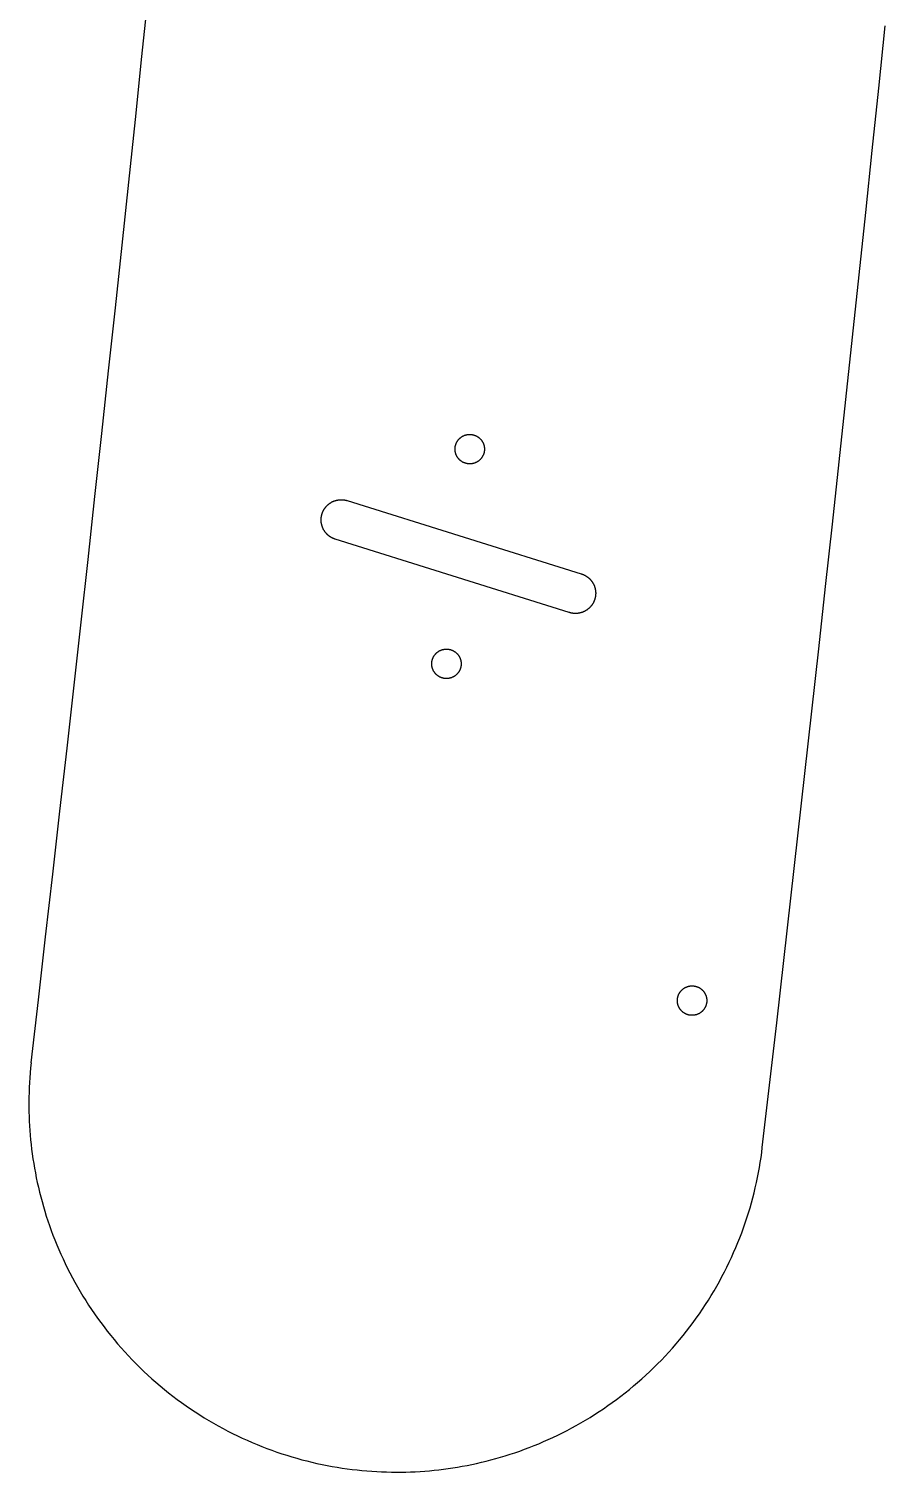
# Model space of a CAD drawing. Extents: x 50 to 1155, y -2400 to -33.
# Drawn here: x 279.1 to 511.8, y -1821.3 to -1429.2 of the extents above; entities that cross this region are included whole.
import ezdxf

# ---------------------------------------------------------------- set-up
doc = ezdxf.new("R2010")
doc.units = 0
doc.layers.get('0').update_dxf_attribs({"color": 18, "linetype": 'CONTINUOUS'})

msp = doc.modelspace()

# ---------------------------------------------------------------- linework, layer by layer
at = {"color": 18}
for p, q in [((365.595, -1557.3596), (429.2153, -1577.2805)), ((425.9277, -1587.777), (362.3083, -1567.856))]:
    msp.add_line(p, q, dxfattribs=at)
for points in [[(279.738, -1710.13, 0), (281.714, -1693.03, 0), (283.676, -1675.93, 0), (285.626, -1658.83, 0), (287.564, -1641.73, 0), (289.489, -1624.64, 0), (291.402, -1607.54, 0), (293.302, -1590.45, 0), (295.189, -1573.36, 0), (297.065, -1556.28, 0), (298.927, -1539.19, 0), (300.778, -1522.11, 0), (302.615, -1505.03, 0), (304.441, -1487.96, 0), (306.253, -1470.88, 0), (308.054, -1453.81, 0), (309.842, -1436.74, 0), (311.618, -1419.68, 0)], [(478.409, -1733.15, 0), (480.366, -1716.2, 0), (482.311, -1699.25, 0), (484.244, -1682.31, 0), (486.165, -1665.37, 0), (488.074, -1648.43, 0), (489.97, -1631.49, 0), (491.854, -1614.55, 0), (493.726, -1597.62, 0), (495.586, -1580.69, 0), (497.434, -1563.76, 0), (499.27, -1546.84, 0), (501.093, -1529.91, 0), (502.904, -1512.99, 0), (504.704, -1496.07, 0), (506.491, -1479.15, 0), (508.266, -1462.24, 0), (510.029, -1445.33, 0), (511.78, -1428.42, 0)], [(398.561, -1539.42, 0), (398.64, -1539.41, 0), (398.719, -1539.41, 0), (398.8, -1539.4, 0), (398.881, -1539.4, 0), (398.962, -1539.4, 0), (399.045, -1539.41, 0), (399.127, -1539.41, 0), (399.211, -1539.41, 0), (399.294, -1539.42, 0), (399.378, -1539.43, 0), (399.463, -1539.44, 0), (399.547, -1539.45, 0), (399.632, -1539.47, 0), (399.717, -1539.49, 0), (399.802, -1539.5, 0), (399.887, -1539.52, 0), (399.972, -1539.55, 0), (400.057, -1539.57, 0), (400.142, -1539.6, 0), (400.227, -1539.63, 0), (400.311, -1539.66, 0), (400.395, -1539.69, 0), (400.478, -1539.72, 0), (400.561, -1539.76, 0), (400.643, -1539.8, 0), (400.725, -1539.84, 0), (400.806, -1539.88, 0), (400.886, -1539.93, 0), (400.965, -1539.97, 0), (401.043, -1540.02, 0), (401.12, -1540.07, 0), (401.197, -1540.12, 0), (401.272, -1540.17, 0), (401.346, -1540.23, 0), (401.418, -1540.29, 0), (401.489, -1540.35, 0), (401.559, -1540.41, 0), (401.628, -1540.47, 0), (401.695, -1540.53, 0), (401.76, -1540.6, 0), (401.824, -1540.66, 0), (401.886, -1540.73, 0), (401.947, -1540.8, 0), (402.006, -1540.87, 0), (402.063, -1540.94, 0), (402.118, -1541.01, 0), (402.171, -1541.09, 0), (402.223, -1541.16, 0), (402.273, -1541.24, 0), (402.321, -1541.31, 0), (402.367, -1541.39, 0), (402.411, -1541.47, 0), (402.453, -1541.55, 0), (402.493, -1541.63, 0), (402.532, -1541.71, 0), (402.568, -1541.79, 0), (402.603, -1541.87, 0), (402.635, -1541.95, 0), (402.666, -1542.03, 0), (402.694, -1542.11, 0), (402.721, -1542.19, 0), (402.746, -1542.27, 0), (402.769, -1542.35, 0), (402.79, -1542.43, 0), (402.81, -1542.51, 0), (402.827, -1542.6, 0), (402.843, -1542.68, 0), (402.857, -1542.76, 0), (402.869, -1542.84, 0), (402.88, -1542.92, 0), (402.889, -1543, 0), (402.896, -1543.07, 0), (402.902, -1543.15, 0), (402.906, -1543.23, 0), (402.908, -1543.31, 0), (402.909, -1543.39, 0), (402.909, -1543.48, 0), (402.906, -1543.56, 0), (402.902, -1543.64, 0), (402.896, -1543.73, 0), (402.889, -1543.81, 0), (402.879, -1543.89, 0), (402.868, -1543.98, 0), (402.855, -1544.06, 0), (402.84, -1544.15, 0), (402.823, -1544.23, 0), (402.804, -1544.32, 0), (402.783, -1544.4, 0), (402.76, -1544.49, 0), (402.735, -1544.57, 0), (402.708, -1544.66, 0), (402.679, -1544.74, 0), (402.648, -1544.83, 0), (402.615, -1544.91, 0), (402.58, -1544.99, 0), (402.543, -1545.08, 0), (402.504, -1545.16, 0), (402.463, -1545.24, 0), (402.42, -1545.32, 0), (402.376, -1545.4, 0), (402.329, -1545.48, 0), (402.28, -1545.56, 0), (402.23, -1545.63, 0), (402.178, -1545.71, 0), (402.124, -1545.78, 0), (402.068, -1545.86, 0), (402.01, -1545.93, 0), (401.951, -1546, 0), (401.89, -1546.07, 0), (401.828, -1546.14, 0), (401.764, -1546.2, 0), (401.699, -1546.27, 0), (401.632, -1546.33, 0), (401.564, -1546.4, 0), (401.495, -1546.46, 0), (401.424, -1546.51, 0), (401.352, -1546.57, 0), (401.28, -1546.63, 0), (401.206, -1546.68, 0), (401.131, -1546.73, 0), (401.055, -1546.78, 0), (400.979, -1546.83, 0), (400.901, -1546.87, 0), (400.823, -1546.92, 0), (400.745, -1546.96, 0), (400.666, -1547, 0), (400.586, -1547.03, 0), (400.506, -1547.07, 0), (400.425, -1547.1, 0), (400.345, -1547.14, 0), (400.264, -1547.17, 0), (400.183, -1547.19, 0), (400.102, -1547.22, 0), (400.02, -1547.25, 0), (399.939, -1547.27, 0), (399.858, -1547.29, 0), (399.777, -1547.31, 0), (399.696, -1547.32, 0), (399.616, -1547.34, 0), (399.536, -1547.35, 0), (399.456, -1547.37, 0), (399.376, -1547.38, 0), (399.297, -1547.38, 0), (399.219, -1547.39, 0), (399.139, -1547.4, 0), (399.059, -1547.4, 0), (398.979, -1547.4, 0), (398.897, -1547.4, 0), (398.815, -1547.4, 0), (398.733, -1547.4, 0), (398.65, -1547.39, 0), (398.566, -1547.39, 0), (398.483, -1547.38, 0), (398.398, -1547.37, 0), (398.314, -1547.36, 0), (398.229, -1547.34, 0), (398.144, -1547.33, 0), (398.059, -1547.31, 0), (397.974, -1547.29, 0), (397.889, -1547.27, 0), (397.804, -1547.25, 0), (397.719, -1547.22, 0), (397.634, -1547.19, 0), (397.55, -1547.16, 0), (397.466, -1547.13, 0), (397.382, -1547.1, 0), (397.299, -1547.06, 0), (397.217, -1547.03, 0), (397.135, -1546.99, 0), (397.053, -1546.95, 0), (396.973, -1546.9, 0), (396.893, -1546.86, 0), (396.815, -1546.81, 0), (396.737, -1546.76, 0), (396.66, -1546.71, 0), (396.584, -1546.66, 0), (396.51, -1546.6, 0), (396.437, -1546.55, 0), (396.365, -1546.49, 0), (396.294, -1546.43, 0), (396.225, -1546.37, 0), (396.157, -1546.31, 0), (396.091, -1546.24, 0), (396.027, -1546.18, 0), (395.963, -1546.11, 0), (395.902, -1546.04, 0), (395.842, -1545.97, 0), (395.784, -1545.9, 0), (395.728, -1545.83, 0), (395.674, -1545.75, 0), (395.621, -1545.68, 0), (395.57, -1545.61, 0), (395.522, -1545.53, 0), (395.475, -1545.45, 0), (395.43, -1545.38, 0), (395.386, -1545.3, 0), (395.345, -1545.22, 0), (395.306, -1545.14, 0), (395.269, -1545.06, 0), (395.233, -1544.98, 0), (395.2, -1544.9, 0), (395.168, -1544.82, 0), (395.138, -1544.74, 0), (395.111, -1544.66, 0), (395.085, -1544.57, 0), (395.061, -1544.49, 0), (395.039, -1544.41, 0), (395.019, -1544.33, 0), (395, -1544.25, 0), (394.984, -1544.17, 0), (394.969, -1544.09, 0), (394.956, -1544.01, 0), (394.944, -1543.93, 0), (394.934, -1543.85, 0), (394.926, -1543.77, 0), (394.92, -1543.69, 0), (394.915, -1543.61, 0), (394.911, -1543.53, 0), (394.91, -1543.45, 0), (394.91, -1543.37, 0), (394.911, -1543.29, 0), (394.914, -1543.21, 0), (394.919, -1543.12, 0), (394.926, -1543.04, 0), (394.935, -1542.96, 0), (394.945, -1542.87, 0), (394.957, -1542.79, 0), (394.971, -1542.7, 0), (394.987, -1542.62, 0), (395.005, -1542.53, 0), (395.025, -1542.45, 0), (395.047, -1542.36, 0), (395.071, -1542.28, 0), (395.097, -1542.19, 0), (395.125, -1542.11, 0), (395.155, -1542.02, 0), (395.187, -1541.94, 0), (395.221, -1541.86, 0), (395.257, -1541.77, 0), (395.295, -1541.69, 0), (395.335, -1541.61, 0), (395.377, -1541.53, 0), (395.42, -1541.45, 0), (395.466, -1541.37, 0), (395.514, -1541.29, 0), (395.563, -1541.21, 0), (395.615, -1541.13, 0), (395.668, -1541.06, 0), (395.723, -1540.99, 0), (395.779, -1540.91, 0), (395.838, -1540.84, 0), (395.898, -1540.77, 0), (395.959, -1540.7, 0), (396.022, -1540.63, 0), (396.087, -1540.57, 0), (396.153, -1540.5, 0), (396.221, -1540.44, 0), (396.289, -1540.38, 0), (396.359, -1540.32, 0), (396.43, -1540.26, 0), (396.503, -1540.21, 0), (396.576, -1540.15, 0), (396.65, -1540.1, 0), (396.726, -1540.05, 0), (396.802, -1540, 0), (396.879, -1539.96, 0), (396.956, -1539.91, 0), (397.035, -1539.87, 0), (397.114, -1539.83, 0), (397.193, -1539.79, 0), (397.273, -1539.75, 0), (397.353, -1539.72, 0), (397.434, -1539.69, 0), (397.514, -1539.65, 0), (397.595, -1539.62, 0), (397.677, -1539.6, 0), (397.758, -1539.57, 0), (397.839, -1539.55, 0), (397.92, -1539.53, 0), (398.001, -1539.51, 0), (398.082, -1539.49, 0), (398.163, -1539.47, 0), (398.243, -1539.46, 0), (398.323, -1539.45, 0), (398.403, -1539.44, 0), (398.482, -1539.43, 0), (398.561, -1539.42, 0)], [(362.308, -1567.86, 0), (362.217, -1567.83, 0), (362.127, -1567.79, 0), (362.037, -1567.76, 0), (361.947, -1567.72, 0), (361.857, -1567.69, 0), (361.768, -1567.65, 0), (361.679, -1567.61, 0), (361.591, -1567.56, 0), (361.504, -1567.52, 0), (361.417, -1567.47, 0), (361.331, -1567.43, 0), (361.245, -1567.38, 0), (361.161, -1567.33, 0), (361.077, -1567.27, 0), (360.994, -1567.22, 0), (360.912, -1567.16, 0), (360.83, -1567.11, 0), (360.75, -1567.05, 0), (360.671, -1566.99, 0), (360.593, -1566.93, 0), (360.516, -1566.87, 0), (360.44, -1566.8, 0), (360.365, -1566.74, 0), (360.292, -1566.67, 0), (360.22, -1566.6, 0), (360.149, -1566.53, 0), (360.079, -1566.46, 0), (360.011, -1566.39, 0), (359.944, -1566.32, 0), (359.878, -1566.24, 0), (359.814, -1566.17, 0), (359.751, -1566.09, 0), (359.69, -1566.02, 0), (359.63, -1565.94, 0), (359.572, -1565.86, 0), (359.516, -1565.78, 0), (359.46, -1565.7, 0), (359.407, -1565.62, 0), (359.355, -1565.54, 0), (359.305, -1565.45, 0), (359.256, -1565.37, 0), (359.209, -1565.29, 0), (359.163, -1565.2, 0), (359.119, -1565.12, 0), (359.077, -1565.03, 0), (359.036, -1564.95, 0), (358.997, -1564.86, 0), (358.96, -1564.77, 0), (358.924, -1564.69, 0), (358.89, -1564.6, 0), (358.857, -1564.51, 0), (358.826, -1564.43, 0), (358.797, -1564.34, 0), (358.769, -1564.25, 0), (358.743, -1564.17, 0), (358.719, -1564.08, 0), (358.696, -1563.99, 0), (358.674, -1563.9, 0), (358.654, -1563.82, 0), (358.636, -1563.73, 0), (358.619, -1563.64, 0), (358.603, -1563.56, 0), (358.589, -1563.47, 0), (358.577, -1563.38, 0), (358.565, -1563.3, 0), (358.556, -1563.21, 0), (358.547, -1563.13, 0), (358.54, -1563.04, 0), (358.534, -1562.96, 0), (358.53, -1562.87, 0), (358.527, -1562.79, 0), (358.525, -1562.7, 0), (358.525, -1562.61, 0), (358.526, -1562.52, 0), (358.528, -1562.44, 0), (358.532, -1562.35, 0), (358.537, -1562.26, 0), (358.544, -1562.17, 0), (358.552, -1562.08, 0), (358.562, -1561.99, 0), (358.574, -1561.9, 0), (358.587, -1561.81, 0), (358.601, -1561.72, 0), (358.618, -1561.62, 0), (358.635, -1561.53, 0), (358.655, -1561.44, 0), (358.676, -1561.35, 0), (358.699, -1561.26, 0), (358.723, -1561.17, 0), (358.749, -1561.08, 0), (358.777, -1560.98, 0), (358.806, -1560.89, 0), (358.837, -1560.8, 0), (358.87, -1560.71, 0), (358.905, -1560.62, 0), (358.941, -1560.53, 0), (358.979, -1560.44, 0), (359.018, -1560.35, 0), (359.059, -1560.26, 0), (359.102, -1560.18, 0), (359.147, -1560.09, 0), (359.193, -1560, 0), (359.241, -1559.92, 0), (359.29, -1559.83, 0), (359.341, -1559.75, 0), (359.394, -1559.66, 0), (359.448, -1559.58, 0), (359.503, -1559.5, 0), (359.561, -1559.42, 0), (359.619, -1559.34, 0), (359.679, -1559.26, 0), (359.741, -1559.18, 0), (359.804, -1559.1, 0), (359.868, -1559.03, 0), (359.934, -1558.95, 0), (360.001, -1558.88, 0), (360.069, -1558.81, 0), (360.139, -1558.74, 0), (360.21, -1558.67, 0), (360.282, -1558.6, 0), (360.355, -1558.53, 0), (360.429, -1558.47, 0), (360.504, -1558.41, 0), (360.58, -1558.34, 0), (360.657, -1558.28, 0), (360.735, -1558.22, 0), (360.814, -1558.16, 0), (360.894, -1558.11, 0), (360.975, -1558.05, 0), (361.056, -1558, 0), (361.138, -1557.95, 0), (361.221, -1557.9, 0), (361.304, -1557.85, 0), (361.388, -1557.8, 0), (361.472, -1557.76, 0), (361.557, -1557.72, 0), (361.642, -1557.67, 0), (361.728, -1557.63, 0), (361.814, -1557.59, 0), (361.901, -1557.56, 0), (361.987, -1557.52, 0), (362.074, -1557.49, 0), (362.161, -1557.46, 0), (362.248, -1557.43, 0), (362.336, -1557.4, 0), (362.423, -1557.37, 0), (362.51, -1557.34, 0), (362.597, -1557.32, 0), (362.685, -1557.3, 0), (362.772, -1557.28, 0), (362.859, -1557.26, 0), (362.945, -1557.24, 0), (363.032, -1557.22, 0), (363.118, -1557.21, 0), (363.204, -1557.19, 0), (363.29, -1557.18, 0), (363.376, -1557.17, 0), (363.461, -1557.16, 0), (363.545, -1557.15, 0)], [(363.545, -1557.15, 0), (363.566, -1557.15, 0), (363.586, -1557.15, 0), (363.607, -1557.15, 0), (363.627, -1557.14, 0), (363.648, -1557.14, 0), (363.668, -1557.14, 0), (363.689, -1557.14, 0), (363.71, -1557.14, 0), (363.73, -1557.14, 0), (363.751, -1557.14, 0), (363.772, -1557.14, 0), (363.793, -1557.14, 0), (363.813, -1557.13, 0), (363.834, -1557.13, 0), (363.855, -1557.13, 0), (363.876, -1557.13, 0), (363.897, -1557.13, 0), (363.918, -1557.13, 0), (363.939, -1557.13, 0), (363.96, -1557.13, 0), (363.981, -1557.13, 0), (364.002, -1557.13, 0), (364.023, -1557.13, 0), (364.045, -1557.13, 0), (364.066, -1557.13, 0), (364.087, -1557.13, 0), (364.108, -1557.13, 0), (364.13, -1557.13, 0), (364.151, -1557.13, 0), (364.172, -1557.13, 0), (364.194, -1557.13, 0), (364.215, -1557.13, 0), (364.237, -1557.13, 0), (364.258, -1557.14, 0), (364.279, -1557.14, 0), (364.301, -1557.14, 0), (364.323, -1557.14, 0), (364.344, -1557.14, 0), (364.366, -1557.14, 0), (364.387, -1557.14, 0), (364.409, -1557.14, 0), (364.431, -1557.15, 0), (364.452, -1557.15, 0), (364.474, -1557.15, 0), (364.496, -1557.15, 0), (364.517, -1557.15, 0), (364.539, -1557.15, 0), (364.561, -1557.16, 0), (364.583, -1557.16, 0), (364.604, -1557.16, 0), (364.626, -1557.16, 0), (364.648, -1557.17, 0), (364.67, -1557.17, 0), (364.692, -1557.17, 0), (364.714, -1557.17, 0), (364.736, -1557.18, 0), (364.757, -1557.18, 0), (364.779, -1557.18, 0), (364.801, -1557.19, 0), (364.823, -1557.19, 0), (364.845, -1557.19, 0), (364.867, -1557.2, 0), (364.889, -1557.2, 0), (364.911, -1557.2, 0), (364.933, -1557.21, 0), (364.955, -1557.21, 0), (364.977, -1557.21, 0), (364.999, -1557.22, 0), (365.021, -1557.22, 0), (365.043, -1557.23, 0), (365.065, -1557.23, 0), (365.087, -1557.23, 0), (365.109, -1557.24, 0), (365.132, -1557.24, 0), (365.154, -1557.25, 0), (365.176, -1557.25, 0), (365.198, -1557.26, 0), (365.22, -1557.26, 0), (365.242, -1557.27, 0), (365.264, -1557.27, 0), (365.286, -1557.28, 0), (365.308, -1557.28, 0), (365.33, -1557.29, 0), (365.352, -1557.29, 0), (365.374, -1557.3, 0), (365.396, -1557.3, 0), (365.419, -1557.31, 0), (365.441, -1557.32, 0), (365.463, -1557.32, 0), (365.485, -1557.33, 0), (365.507, -1557.33, 0), (365.529, -1557.34, 0), (365.551, -1557.35, 0), (365.573, -1557.35, 0), (365.595, -1557.36, 0)], [(429.215, -1577.28, 0), (429.291, -1577.3, 0), (429.366, -1577.33, 0), (429.442, -1577.35, 0), (429.517, -1577.38, 0), (429.592, -1577.41, 0), (429.666, -1577.44, 0), (429.741, -1577.47, 0), (429.815, -1577.5, 0), (429.888, -1577.53, 0), (429.962, -1577.57, 0), (430.035, -1577.6, 0), (430.108, -1577.64, 0), (430.18, -1577.67, 0), (430.252, -1577.71, 0), (430.323, -1577.75, 0), (430.394, -1577.79, 0), (430.465, -1577.83, 0), (430.534, -1577.88, 0), (430.604, -1577.92, 0), (430.672, -1577.97, 0), (430.74, -1578.01, 0), (430.808, -1578.06, 0), (430.874, -1578.11, 0), (430.94, -1578.15, 0), (431.006, -1578.2, 0), (431.07, -1578.26, 0), (431.134, -1578.31, 0), (431.197, -1578.36, 0), (431.259, -1578.41, 0), (431.321, -1578.47, 0), (431.381, -1578.53, 0), (431.441, -1578.58, 0), (431.5, -1578.64, 0), (431.558, -1578.7, 0), (431.615, -1578.76, 0), (431.671, -1578.82, 0), (431.726, -1578.88, 0), (431.78, -1578.94, 0), (431.833, -1579, 0), (431.886, -1579.06, 0), (431.937, -1579.13, 0), (431.987, -1579.19, 0), (432.036, -1579.26, 0), (432.084, -1579.32, 0), (432.131, -1579.39, 0), (432.177, -1579.45, 0), (432.222, -1579.52, 0), (432.266, -1579.59, 0), (432.309, -1579.66, 0), (432.35, -1579.72, 0), (432.391, -1579.79, 0), (432.43, -1579.86, 0), (432.468, -1579.93, 0), (432.506, -1580, 0), (432.542, -1580.07, 0), (432.577, -1580.14, 0), (432.611, -1580.21, 0), (432.643, -1580.29, 0), (432.675, -1580.36, 0), (432.705, -1580.43, 0), (432.735, -1580.5, 0), (432.763, -1580.57, 0), (432.79, -1580.64, 0), (432.816, -1580.72, 0), (432.841, -1580.79, 0), (432.865, -1580.86, 0), (432.888, -1580.93, 0), (432.909, -1581.01, 0), (432.93, -1581.08, 0), (432.95, -1581.15, 0), (432.968, -1581.22, 0), (432.985, -1581.29, 0), (433.002, -1581.37, 0), (433.017, -1581.44, 0), (433.031, -1581.51, 0), (433.045, -1581.58, 0), (433.057, -1581.65, 0), (433.068, -1581.72, 0), (433.078, -1581.8, 0), (433.088, -1581.87, 0), (433.096, -1581.94, 0), (433.103, -1582.01, 0), (433.11, -1582.08, 0), (433.115, -1582.15, 0), (433.12, -1582.22, 0), (433.124, -1582.29, 0), (433.127, -1582.36, 0), (433.129, -1582.43, 0), (433.13, -1582.51, 0), (433.13, -1582.58, 0), (433.129, -1582.65, 0), (433.127, -1582.72, 0), (433.124, -1582.8, 0), (433.12, -1582.87, 0), (433.115, -1582.95, 0), (433.11, -1583.02, 0), (433.103, -1583.1, 0), (433.095, -1583.17, 0), (433.085, -1583.25, 0), (433.075, -1583.32, 0), (433.064, -1583.4, 0), (433.052, -1583.47, 0), (433.038, -1583.55, 0), (433.024, -1583.62, 0), (433.008, -1583.7, 0), (432.991, -1583.77, 0), (432.973, -1583.85, 0), (432.954, -1583.93, 0), (432.934, -1584, 0), (432.913, -1584.08, 0), (432.89, -1584.15, 0), (432.867, -1584.23, 0), (432.842, -1584.3, 0), (432.816, -1584.38, 0), (432.789, -1584.45, 0), (432.76, -1584.53, 0), (432.731, -1584.6, 0), (432.7, -1584.68, 0), (432.669, -1584.75, 0), (432.636, -1584.83, 0), (432.602, -1584.9, 0), (432.566, -1584.97, 0), (432.53, -1585.04, 0), (432.493, -1585.12, 0), (432.454, -1585.19, 0), (432.414, -1585.26, 0), (432.374, -1585.33, 0), (432.332, -1585.4, 0), (432.289, -1585.47, 0), (432.245, -1585.54, 0), (432.199, -1585.61, 0), (432.153, -1585.68, 0), (432.106, -1585.74, 0), (432.058, -1585.81, 0), (432.008, -1585.88, 0), (431.958, -1585.94, 0), (431.907, -1586, 0), (431.855, -1586.07, 0), (431.802, -1586.13, 0), (431.747, -1586.19, 0), (431.692, -1586.25, 0), (431.637, -1586.31, 0), (431.58, -1586.37, 0), (431.522, -1586.43, 0), (431.464, -1586.49, 0), (431.404, -1586.55, 0), (431.344, -1586.6, 0), (431.284, -1586.66, 0), (431.222, -1586.71, 0), (431.16, -1586.76, 0), (431.097, -1586.82, 0), (431.033, -1586.87, 0), (430.969, -1586.92, 0), (430.904, -1586.97, 0), (430.838, -1587.01, 0), (430.772, -1587.06, 0), (430.706, -1587.11, 0), (430.639, -1587.15, 0), (430.571, -1587.19, 0), (430.503, -1587.24, 0), (430.434, -1587.28, 0), (430.365, -1587.32, 0), (430.296, -1587.36, 0), (430.226, -1587.4, 0), (430.156, -1587.43, 0), (430.085, -1587.47, 0), (430.015, -1587.5, 0), (429.944, -1587.54, 0), (429.872, -1587.57, 0), (429.801, -1587.6, 0), (429.729, -1587.63, 0), (429.657, -1587.66, 0), (429.585, -1587.69, 0), (429.513, -1587.71, 0), (429.441, -1587.74, 0), (429.369, -1587.76, 0), (429.297, -1587.79, 0), (429.224, -1587.81, 0), (429.152, -1587.83, 0), (429.08, -1587.85, 0), (429.007, -1587.87, 0), (428.935, -1587.89, 0), (428.863, -1587.91, 0), (428.791, -1587.92, 0), (428.719, -1587.94, 0), (428.647, -1587.95, 0), (428.575, -1587.97, 0), (428.504, -1587.98, 0), (428.433, -1587.99, 0), (428.362, -1588, 0), (428.291, -1588.01, 0), (428.22, -1588.02, 0), (428.15, -1588.02, 0), (428.08, -1588.03, 0), (428.01, -1588.03, 0), (427.939, -1588.04, 0), (427.868, -1588.04, 0), (427.796, -1588.04, 0), (427.724, -1588.05, 0), (427.652, -1588.05, 0), (427.579, -1588.05, 0), (427.506, -1588.05, 0), (427.432, -1588.04, 0), (427.359, -1588.04, 0), (427.285, -1588.04, 0), (427.21, -1588.03, 0), (427.136, -1588.02, 0), (427.061, -1588.02, 0), (426.986, -1588.01, 0), (426.911, -1588, 0), (426.836, -1587.99, 0), (426.76, -1587.98, 0), (426.685, -1587.97, 0), (426.609, -1587.95, 0), (426.533, -1587.94, 0), (426.458, -1587.92, 0), (426.382, -1587.9, 0), (426.306, -1587.89, 0), (426.23, -1587.87, 0), (426.154, -1587.85, 0), (426.079, -1587.82, 0), (426.003, -1587.8, 0), (425.928, -1587.78, 0)], [(392.231, -1597.74, 0), (392.31, -1597.74, 0), (392.39, -1597.73, 0), (392.47, -1597.73, 0), (392.551, -1597.73, 0), (392.633, -1597.73, 0), (392.715, -1597.73, 0), (392.798, -1597.73, 0), (392.881, -1597.74, 0), (392.964, -1597.75, 0), (393.048, -1597.75, 0), (393.133, -1597.76, 0), (393.217, -1597.78, 0), (393.302, -1597.79, 0), (393.387, -1597.81, 0), (393.472, -1597.83, 0), (393.557, -1597.85, 0), (393.643, -1597.87, 0), (393.727, -1597.89, 0), (393.812, -1597.92, 0), (393.897, -1597.95, 0), (393.981, -1597.98, 0), (394.065, -1598.01, 0), (394.148, -1598.05, 0), (394.231, -1598.08, 0), (394.313, -1598.12, 0), (394.395, -1598.16, 0), (394.476, -1598.2, 0), (394.556, -1598.25, 0), (394.635, -1598.3, 0), (394.713, -1598.34, 0), (394.791, -1598.39, 0), (394.867, -1598.44, 0), (394.942, -1598.5, 0), (395.016, -1598.55, 0), (395.088, -1598.61, 0), (395.16, -1598.67, 0), (395.229, -1598.73, 0), (395.298, -1598.79, 0), (395.365, -1598.86, 0), (395.43, -1598.92, 0), (395.494, -1598.99, 0), (395.556, -1599.05, 0), (395.617, -1599.12, 0), (395.676, -1599.19, 0), (395.733, -1599.27, 0), (395.788, -1599.34, 0), (395.842, -1599.41, 0), (395.893, -1599.49, 0), (395.943, -1599.56, 0), (395.991, -1599.64, 0), (396.037, -1599.72, 0), (396.081, -1599.79, 0), (396.123, -1599.87, 0), (396.164, -1599.95, 0), (396.202, -1600.03, 0), (396.238, -1600.11, 0), (396.273, -1600.19, 0), (396.305, -1600.27, 0), (396.336, -1600.35, 0), (396.365, -1600.43, 0), (396.391, -1600.51, 0), (396.416, -1600.6, 0), (396.439, -1600.68, 0), (396.46, -1600.76, 0), (396.48, -1600.84, 0), (396.497, -1600.92, 0), (396.513, -1601, 0), (396.527, -1601.08, 0), (396.539, -1601.16, 0), (396.55, -1601.24, 0), (396.559, -1601.32, 0), (396.566, -1601.4, 0), (396.572, -1601.48, 0), (396.576, -1601.56, 0), (396.579, -1601.64, 0), (396.58, -1601.72, 0), (396.579, -1601.8, 0), (396.577, -1601.88, 0), (396.572, -1601.97, 0), (396.567, -1602.05, 0), (396.559, -1602.13, 0), (396.549, -1602.22, 0), (396.538, -1602.3, 0), (396.525, -1602.39, 0), (396.51, -1602.47, 0), (396.493, -1602.56, 0), (396.474, -1602.64, 0), (396.453, -1602.73, 0), (396.43, -1602.81, 0), (396.405, -1602.9, 0), (396.378, -1602.98, 0), (396.349, -1603.06, 0), (396.318, -1603.15, 0), (396.285, -1603.23, 0), (396.25, -1603.32, 0), (396.213, -1603.4, 0), (396.174, -1603.48, 0), (396.133, -1603.56, 0), (396.091, -1603.64, 0), (396.046, -1603.72, 0), (395.999, -1603.8, 0), (395.951, -1603.88, 0), (395.9, -1603.96, 0), (395.848, -1604.03, 0), (395.794, -1604.11, 0), (395.738, -1604.18, 0), (395.681, -1604.25, 0), (395.621, -1604.32, 0), (395.561, -1604.39, 0), (395.498, -1604.46, 0), (395.434, -1604.53, 0), (395.369, -1604.59, 0), (395.302, -1604.66, 0), (395.234, -1604.72, 0), (395.165, -1604.78, 0), (395.094, -1604.84, 0), (395.023, -1604.89, 0), (394.95, -1604.95, 0), (394.876, -1605, 0), (394.801, -1605.05, 0), (394.725, -1605.1, 0), (394.649, -1605.15, 0), (394.572, -1605.2, 0), (394.494, -1605.24, 0), (394.415, -1605.28, 0), (394.336, -1605.32, 0), (394.256, -1605.36, 0), (394.176, -1605.39, 0), (394.096, -1605.43, 0), (394.015, -1605.46, 0), (393.934, -1605.49, 0), (393.853, -1605.52, 0), (393.772, -1605.54, 0), (393.691, -1605.57, 0), (393.609, -1605.59, 0), (393.528, -1605.61, 0), (393.447, -1605.63, 0), (393.367, -1605.65, 0), (393.286, -1605.66, 0), (393.206, -1605.68, 0), (393.126, -1605.69, 0), (393.047, -1605.7, 0), (392.967, -1605.71, 0), (392.889, -1605.71, 0), (392.809, -1605.72, 0), (392.729, -1605.72, 0), (392.649, -1605.73, 0), (392.567, -1605.73, 0), (392.485, -1605.73, 0), (392.403, -1605.72, 0), (392.32, -1605.72, 0), (392.237, -1605.71, 0), (392.153, -1605.7, 0), (392.068, -1605.69, 0), (391.984, -1605.68, 0), (391.899, -1605.67, 0), (391.814, -1605.65, 0), (391.729, -1605.64, 0), (391.644, -1605.62, 0), (391.559, -1605.59, 0), (391.474, -1605.57, 0), (391.389, -1605.55, 0), (391.305, -1605.52, 0), (391.22, -1605.49, 0), (391.136, -1605.46, 0), (391.053, -1605.42, 0), (390.969, -1605.39, 0), (390.887, -1605.35, 0), (390.805, -1605.31, 0), (390.724, -1605.27, 0), (390.643, -1605.23, 0), (390.563, -1605.18, 0), (390.485, -1605.13, 0), (390.407, -1605.09, 0), (390.33, -1605.03, 0), (390.255, -1604.98, 0), (390.18, -1604.93, 0), (390.107, -1604.87, 0), (390.035, -1604.81, 0), (389.964, -1604.75, 0), (389.895, -1604.69, 0), (389.828, -1604.63, 0), (389.761, -1604.57, 0), (389.697, -1604.5, 0), (389.634, -1604.43, 0), (389.572, -1604.36, 0), (389.513, -1604.29, 0), (389.455, -1604.22, 0), (389.398, -1604.15, 0), (389.344, -1604.08, 0), (389.291, -1604, 0), (389.241, -1603.93, 0), (389.192, -1603.85, 0), (389.145, -1603.78, 0), (389.1, -1603.7, 0), (389.057, -1603.62, 0), (389.015, -1603.54, 0), (388.976, -1603.46, 0), (388.939, -1603.38, 0), (388.903, -1603.3, 0), (388.87, -1603.22, 0), (388.838, -1603.14, 0), (388.809, -1603.06, 0), (388.781, -1602.98, 0), (388.755, -1602.9, 0), (388.731, -1602.82, 0), (388.709, -1602.74, 0), (388.689, -1602.66, 0), (388.67, -1602.57, 0), (388.654, -1602.49, 0), (388.639, -1602.41, 0), (388.626, -1602.33, 0), (388.614, -1602.25, 0), (388.605, -1602.17, 0), (388.597, -1602.09, 0), (388.59, -1602.02, 0), (388.585, -1601.94, 0), (388.582, -1601.86, 0), (388.58, -1601.78, 0), (388.58, -1601.69, 0), (388.581, -1601.61, 0), (388.584, -1601.53, 0), (388.589, -1601.45, 0), (388.596, -1601.36, 0), (388.605, -1601.28, 0), (388.615, -1601.19, 0), (388.627, -1601.11, 0), (388.642, -1601.02, 0), (388.658, -1600.94, 0), (388.676, -1600.85, 0), (388.696, -1600.77, 0), (388.718, -1600.68, 0), (388.742, -1600.6, 0), (388.767, -1600.52, 0), (388.795, -1600.43, 0), (388.825, -1600.35, 0), (388.857, -1600.26, 0), (388.891, -1600.18, 0), (388.927, -1600.1, 0), (388.965, -1600.01, 0), (389.005, -1599.93, 0), (389.047, -1599.85, 0), (389.091, -1599.77, 0), (389.136, -1599.69, 0), (389.184, -1599.61, 0), (389.234, -1599.53, 0), (389.285, -1599.46, 0), (389.338, -1599.38, 0), (389.393, -1599.31, 0), (389.45, -1599.24, 0), (389.508, -1599.16, 0), (389.568, -1599.09, 0), (389.63, -1599.03, 0), (389.693, -1598.96, 0), (389.757, -1598.89, 0), (389.823, -1598.83, 0), (389.891, -1598.77, 0), (389.959, -1598.7, 0), (390.029, -1598.64, 0), (390.101, -1598.59, 0), (390.173, -1598.53, 0), (390.246, -1598.48, 0), (390.32, -1598.43, 0), (390.396, -1598.38, 0), (390.472, -1598.33, 0), (390.549, -1598.28, 0), (390.626, -1598.24, 0), (390.705, -1598.19, 0), (390.784, -1598.15, 0), (390.863, -1598.11, 0), (390.943, -1598.08, 0), (391.023, -1598.04, 0), (391.104, -1598.01, 0), (391.185, -1597.98, 0), (391.266, -1597.95, 0), (391.347, -1597.92, 0), (391.428, -1597.9, 0), (391.509, -1597.87, 0), (391.59, -1597.85, 0), (391.671, -1597.83, 0), (391.752, -1597.81, 0), (391.833, -1597.8, 0), (391.913, -1597.78, 0), (391.993, -1597.77, 0), (392.073, -1597.76, 0), (392.152, -1597.75, 0), (392.231, -1597.74, 0)], [(458.971, -1689.23, 0), (459.05, -1689.23, 0), (459.129, -1689.22, 0), (459.21, -1689.22, 0), (459.291, -1689.22, 0), (459.373, -1689.22, 0), (459.455, -1689.22, 0), (459.538, -1689.22, 0), (459.621, -1689.23, 0), (459.704, -1689.24, 0), (459.788, -1689.25, 0), (459.873, -1689.26, 0), (459.957, -1689.27, 0), (460.042, -1689.28, 0), (460.127, -1689.3, 0), (460.212, -1689.32, 0), (460.297, -1689.34, 0), (460.382, -1689.36, 0), (460.467, -1689.39, 0), (460.552, -1689.41, 0), (460.637, -1689.44, 0), (460.721, -1689.47, 0), (460.805, -1689.5, 0), (460.888, -1689.54, 0), (460.971, -1689.57, 0), (461.053, -1689.61, 0), (461.135, -1689.65, 0), (461.216, -1689.7, 0), (461.296, -1689.74, 0), (461.375, -1689.79, 0), (461.453, -1689.83, 0), (461.531, -1689.88, 0), (461.607, -1689.94, 0), (461.682, -1689.99, 0), (461.756, -1690.05, 0), (461.828, -1690.1, 0), (461.899, -1690.16, 0), (461.969, -1690.22, 0), (462.038, -1690.28, 0), (462.105, -1690.35, 0), (462.17, -1690.41, 0), (462.234, -1690.48, 0), (462.296, -1690.55, 0), (462.357, -1690.62, 0), (462.416, -1690.69, 0), (462.473, -1690.76, 0), (462.528, -1690.83, 0), (462.582, -1690.9, 0), (462.633, -1690.98, 0), (462.683, -1691.05, 0), (462.731, -1691.13, 0), (462.777, -1691.21, 0), (462.821, -1691.28, 0), (462.863, -1691.36, 0), (462.904, -1691.44, 0), (462.942, -1691.52, 0), (462.978, -1691.6, 0), (463.013, -1691.68, 0), (463.045, -1691.76, 0), (463.076, -1691.84, 0), (463.105, -1691.92, 0), (463.131, -1692.01, 0), (463.156, -1692.09, 0), (463.179, -1692.17, 0), (463.2, -1692.25, 0), (463.22, -1692.33, 0), (463.237, -1692.41, 0), (463.253, -1692.49, 0), (463.267, -1692.57, 0), (463.279, -1692.65, 0), (463.29, -1692.73, 0), (463.299, -1692.81, 0), (463.306, -1692.89, 0), (463.312, -1692.97, 0), (463.316, -1693.05, 0), (463.319, -1693.13, 0), (463.319, -1693.21, 0), (463.319, -1693.29, 0), (463.316, -1693.37, 0), (463.312, -1693.46, 0), (463.307, -1693.54, 0), (463.299, -1693.62, 0), (463.289, -1693.71, 0), (463.278, -1693.79, 0), (463.265, -1693.88, 0), (463.25, -1693.96, 0), (463.233, -1694.05, 0), (463.214, -1694.13, 0), (463.193, -1694.22, 0), (463.17, -1694.3, 0), (463.145, -1694.39, 0), (463.118, -1694.47, 0), (463.089, -1694.56, 0), (463.058, -1694.64, 0), (463.025, -1694.72, 0), (462.99, -1694.81, 0), (462.953, -1694.89, 0), (462.914, -1694.97, 0), (462.873, -1695.05, 0), (462.831, -1695.13, 0), (462.786, -1695.21, 0), (462.739, -1695.29, 0), (462.691, -1695.37, 0), (462.64, -1695.45, 0), (462.588, -1695.52, 0), (462.534, -1695.6, 0), (462.478, -1695.67, 0), (462.42, -1695.74, 0), (462.361, -1695.82, 0), (462.301, -1695.89, 0), (462.238, -1695.95, 0), (462.174, -1696.02, 0), (462.109, -1696.08, 0), (462.042, -1696.15, 0), (461.974, -1696.21, 0), (461.905, -1696.27, 0), (461.834, -1696.33, 0), (461.763, -1696.39, 0), (461.69, -1696.44, 0), (461.616, -1696.49, 0), (461.541, -1696.54, 0), (461.465, -1696.59, 0), (461.389, -1696.64, 0), (461.311, -1696.69, 0), (461.233, -1696.73, 0), (461.155, -1696.77, 0), (461.076, -1696.81, 0), (460.996, -1696.85, 0), (460.916, -1696.89, 0), (460.836, -1696.92, 0), (460.755, -1696.95, 0), (460.674, -1696.98, 0), (460.593, -1697.01, 0), (460.512, -1697.04, 0), (460.431, -1697.06, 0), (460.349, -1697.08, 0), (460.268, -1697.1, 0), (460.187, -1697.12, 0), (460.107, -1697.14, 0), (460.026, -1697.16, 0), (459.946, -1697.17, 0), (459.866, -1697.18, 0), (459.786, -1697.19, 0), (459.707, -1697.2, 0), (459.629, -1697.21, 0), (459.549, -1697.21, 0), (459.469, -1697.22, 0), (459.389, -1697.22, 0), (459.307, -1697.22, 0), (459.225, -1697.22, 0), (459.143, -1697.21, 0), (459.06, -1697.21, 0), (458.976, -1697.2, 0), (458.893, -1697.2, 0), (458.808, -1697.19, 0), (458.724, -1697.17, 0), (458.639, -1697.16, 0), (458.554, -1697.14, 0), (458.469, -1697.13, 0), (458.384, -1697.11, 0), (458.299, -1697.09, 0), (458.214, -1697.06, 0), (458.129, -1697.04, 0), (458.045, -1697.01, 0), (457.96, -1696.98, 0), (457.876, -1696.95, 0), (457.792, -1696.91, 0), (457.709, -1696.88, 0), (457.627, -1696.84, 0), (457.545, -1696.8, 0), (457.464, -1696.76, 0), (457.383, -1696.72, 0), (457.303, -1696.67, 0), (457.225, -1696.63, 0), (457.147, -1696.58, 0), (457.07, -1696.53, 0), (456.995, -1696.47, 0), (456.92, -1696.42, 0), (456.847, -1696.36, 0), (456.775, -1696.3, 0), (456.704, -1696.24, 0), (456.635, -1696.18, 0), (456.568, -1696.12, 0), (456.501, -1696.06, 0), (456.437, -1695.99, 0), (456.374, -1695.92, 0), (456.312, -1695.86, 0), (456.253, -1695.79, 0), (456.195, -1695.71, 0), (456.138, -1695.64, 0), (456.084, -1695.57, 0), (456.031, -1695.5, 0), (455.981, -1695.42, 0), (455.932, -1695.34, 0), (455.885, -1695.27, 0), (455.84, -1695.19, 0), (455.797, -1695.11, 0), (455.755, -1695.03, 0), (455.716, -1694.95, 0), (455.679, -1694.87, 0), (455.643, -1694.79, 0), (455.61, -1694.71, 0), (455.578, -1694.63, 0), (455.549, -1694.55, 0), (455.521, -1694.47, 0), (455.495, -1694.39, 0), (455.471, -1694.31, 0), (455.449, -1694.23, 0), (455.429, -1694.15, 0), (455.41, -1694.07, 0), (455.394, -1693.98, 0), (455.379, -1693.9, 0), (455.366, -1693.82, 0), (455.354, -1693.74, 0), (455.345, -1693.67, 0), (455.336, -1693.59, 0), (455.33, -1693.51, 0), (455.325, -1693.43, 0), (455.322, -1693.35, 0), (455.32, -1693.27, 0), (455.32, -1693.19, 0), (455.321, -1693.1, 0), (455.324, -1693.02, 0), (455.329, -1692.94, 0), (455.336, -1692.85, 0), (455.345, -1692.77, 0), (455.355, -1692.69, 0), (455.367, -1692.6, 0), (455.382, -1692.52, 0), (455.398, -1692.43, 0), (455.416, -1692.35, 0), (455.436, -1692.26, 0), (455.458, -1692.18, 0), (455.481, -1692.09, 0), (455.507, -1692.01, 0), (455.535, -1691.92, 0), (455.565, -1691.84, 0), (455.597, -1691.75, 0), (455.631, -1691.67, 0), (455.667, -1691.59, 0), (455.705, -1691.5, 0), (455.745, -1691.42, 0), (455.787, -1691.34, 0), (455.831, -1691.26, 0), (455.876, -1691.18, 0), (455.924, -1691.1, 0), (455.973, -1691.03, 0), (456.025, -1690.95, 0), (456.078, -1690.87, 0), (456.133, -1690.8, 0), (456.19, -1690.73, 0), (456.248, -1690.66, 0), (456.308, -1690.59, 0), (456.369, -1690.52, 0), (456.433, -1690.45, 0), (456.497, -1690.38, 0), (456.563, -1690.32, 0), (456.631, -1690.26, 0), (456.699, -1690.2, 0), (456.769, -1690.14, 0), (456.84, -1690.08, 0), (456.913, -1690.02, 0), (456.986, -1689.97, 0), (457.06, -1689.92, 0), (457.136, -1689.87, 0), (457.212, -1689.82, 0), (457.289, -1689.77, 0), (457.366, -1689.73, 0), (457.445, -1689.68, 0), (457.524, -1689.64, 0), (457.603, -1689.6, 0), (457.683, -1689.57, 0), (457.763, -1689.53, 0), (457.844, -1689.5, 0), (457.925, -1689.47, 0), (458.006, -1689.44, 0), (458.087, -1689.41, 0), (458.168, -1689.39, 0), (458.249, -1689.36, 0), (458.33, -1689.34, 0), (458.411, -1689.32, 0), (458.492, -1689.3, 0), (458.573, -1689.29, 0), (458.653, -1689.27, 0), (458.733, -1689.26, 0), (458.813, -1689.25, 0), (458.892, -1689.24, 0), (458.971, -1689.23, 0)], [(279.738, -1710.13, 0), (279.596, -1711.48, 0), (279.472, -1712.83, 0), (279.367, -1714.17, 0), (279.28, -1715.5, 0), (279.211, -1716.84, 0), (279.16, -1718.16, 0), (279.127, -1719.48, 0), (279.112, -1720.8, 0), (279.114, -1722.11, 0), (279.132, -1723.41, 0), (279.168, -1724.7, 0), (279.22, -1725.99, 0), (279.288, -1727.27, 0), (279.372, -1728.55, 0), (279.472, -1729.82, 0), (279.587, -1731.08, 0), (279.72, -1732.35, 0), (279.869, -1733.62, 0), (280.036, -1734.89, 0), (280.219, -1736.17, 0), (280.421, -1737.46, 0), (280.64, -1738.75, 0), (280.877, -1740.04, 0), (281.133, -1741.33, 0), (281.406, -1742.63, 0), (281.699, -1743.93, 0), (282.01, -1745.23, 0), (282.339, -1746.53, 0), (282.688, -1747.83, 0), (283.056, -1749.14, 0), (283.443, -1750.44, 0), (283.85, -1751.74, 0), (284.276, -1753.05, 0), (284.721, -1754.35, 0), (285.186, -1755.65, 0), (285.671, -1756.95, 0), (286.176, -1758.24, 0), (286.701, -1759.54, 0), (287.245, -1760.83, 0), (287.81, -1762.12, 0), (288.394, -1763.4, 0), (288.999, -1764.68, 0), (289.623, -1765.96, 0), (290.267, -1767.22, 0), (290.932, -1768.49, 0), (291.616, -1769.75, 0), (292.32, -1771, 0), (293.044, -1772.24, 0), (293.787, -1773.48, 0), (294.55, -1774.7, 0), (295.332, -1775.92, 0), (296.134, -1777.14, 0), (296.955, -1778.34, 0), (297.795, -1779.53, 0), (298.654, -1780.71, 0), (299.532, -1781.88, 0), (300.428, -1783.04, 0), (301.343, -1784.19, 0), (302.275, -1785.33, 0), (303.226, -1786.45, 0), (304.194, -1787.56, 0), (305.179, -1788.66, 0), (306.182, -1789.74, 0), (307.201, -1790.81, 0), (308.237, -1791.87, 0), (309.289, -1792.91, 0), (310.357, -1793.94, 0), (311.44, -1794.95, 0), (312.539, -1795.94, 0), (313.653, -1796.92, 0), (314.781, -1797.89, 0), (315.923, -1798.83, 0), (317.079, -1799.76, 0), (318.249, -1800.67, 0), (319.431, -1801.56, 0), (320.626, -1802.44, 0), (321.834, -1803.3, 0), (323.053, -1804.13, 0), (324.283, -1804.95, 0), (325.524, -1805.75, 0), (326.776, -1806.54, 0), (328.037, -1807.3, 0), (329.308, -1808.04, 0), (330.589, -1808.76, 0), (331.878, -1809.47, 0), (333.175, -1810.15, 0), (334.48, -1810.81, 0), (335.792, -1811.45, 0), (337.111, -1812.08, 0), (338.437, -1812.68, 0), (339.768, -1813.26, 0), (341.105, -1813.82, 0), (342.446, -1814.36, 0), (343.792, -1814.88, 0), (345.143, -1815.38, 0), (346.496, -1815.86, 0), (347.853, -1816.31, 0), (349.213, -1816.75, 0), (350.574, -1817.17, 0), (351.938, -1817.56, 0), (353.303, -1817.94, 0), (354.668, -1818.29, 0), (356.034, -1818.62, 0), (357.4, -1818.94, 0), (358.766, -1819.23, 0), (360.131, -1819.51, 0), (361.494, -1819.76, 0), (362.856, -1819.99, 0), (364.216, -1820.21, 0), (365.574, -1820.4, 0), (366.928, -1820.58, 0), (368.28, -1820.74, 0), (369.628, -1820.87, 0), (370.971, -1820.99, 0), (372.311, -1821.09, 0), (373.646, -1821.17, 0), (374.976, -1821.24, 0), (376.301, -1821.28, 0), (377.62, -1821.31, 0), (378.933, -1821.32, 0), (380.24, -1821.32, 0), (381.541, -1821.29, 0), (382.835, -1821.25, 0), (384.122, -1821.2, 0), (385.401, -1821.13, 0), (386.673, -1821.04, 0), (387.937, -1820.93, 0), (389.201, -1820.81, 0), (390.47, -1820.68, 0), (391.743, -1820.52, 0), (393.021, -1820.35, 0), (394.303, -1820.16, 0), (395.588, -1819.96, 0), (396.877, -1819.73, 0), (398.169, -1819.49, 0), (399.464, -1819.23, 0), (400.761, -1818.95, 0), (402.06, -1818.65, 0), (403.361, -1818.34, 0), (404.663, -1818, 0), (405.966, -1817.65, 0), (407.269, -1817.28, 0), (408.573, -1816.88, 0), (409.877, -1816.47, 0), (411.179, -1816.04, 0), (412.481, -1815.59, 0), (413.781, -1815.12, 0), (415.08, -1814.63, 0), (416.376, -1814.12, 0), (417.669, -1813.59, 0), (418.96, -1813.04, 0), (420.246, -1812.47, 0), (421.529, -1811.88, 0), (422.807, -1811.27, 0), (424.08, -1810.64, 0), (425.348, -1809.99, 0), (426.61, -1809.32, 0), (427.866, -1808.63, 0), (429.115, -1807.92, 0), (430.356, -1807.19, 0), (431.59, -1806.45, 0), (432.816, -1805.68, 0), (434.034, -1804.89, 0), (435.242, -1804.08, 0), (436.442, -1803.26, 0), (437.631, -1802.41, 0), (438.81, -1801.55, 0), (439.978, -1800.67, 0), (441.135, -1799.76, 0), (442.28, -1798.85, 0), (443.413, -1797.91, 0), (444.534, -1796.95, 0), (445.642, -1795.98, 0), (446.736, -1794.99, 0), (447.817, -1793.98, 0), (448.884, -1792.96, 0), (449.936, -1791.92, 0), (450.973, -1790.86, 0), (451.996, -1789.79, 0), (453.002, -1788.7, 0), (453.993, -1787.6, 0), (454.967, -1786.48, 0), (455.925, -1785.35, 0), (456.866, -1784.2, 0), (457.79, -1783.04, 0), (458.696, -1781.87, 0), (459.584, -1780.69, 0), (460.455, -1779.49, 0), (461.307, -1778.28, 0), (462.14, -1777.06, 0), (462.955, -1775.82, 0), (463.75, -1774.58, 0), (464.527, -1773.32, 0), (465.284, -1772.06, 0), (466.021, -1770.79, 0), (466.739, -1769.5, 0), (467.436, -1768.21, 0), (468.114, -1766.91, 0), (468.771, -1765.61, 0), (469.408, -1764.29, 0), (470.025, -1762.97, 0), (470.621, -1761.64, 0), (471.197, -1760.31, 0), (471.752, -1758.97, 0), (472.287, -1757.63, 0), (472.801, -1756.28, 0), (473.294, -1754.93, 0), (473.766, -1753.58, 0), (474.218, -1752.22, 0), (474.649, -1750.86, 0), (475.06, -1749.5, 0), (475.45, -1748.13, 0), (475.819, -1746.77, 0), (476.168, -1745.4, 0), (476.497, -1744.04, 0), (476.805, -1742.67, 0), (477.094, -1741.3, 0), (477.362, -1739.94, 0), (477.611, -1738.58, 0), (477.84, -1737.22, 0), (478.049, -1735.86, 0), (478.239, -1734.5, 0), (478.409, -1733.15, 0)]]:
    msp.add_polyline3d(points, dxfattribs=at)

doc.saveas('drawing.dxf')
